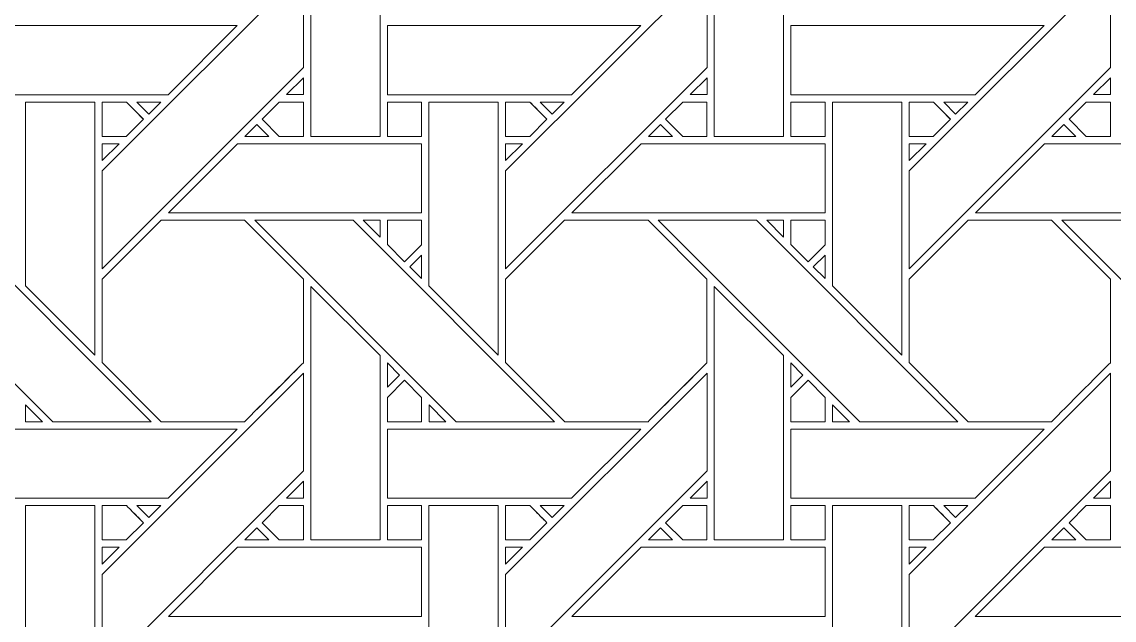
# Model space of a CAD drawing. Header units: inches. Extents: x 4.9 to 19.9, y 1.6 to 16.6.
# Drawn here: x 7.688 to 10.256, y 6.968 to 8.375 of the extents above; entities that cross this region are included whole.
import ezdxf

# ---------------------------------------------------------------- set-up
doc = ezdxf.new("R2010")
doc.units = ezdxf.units.IN
doc.header["$MEASUREMENT"] = 0
doc.layers.add('Design', color=7, linetype='Continuous', lineweight=0)

msp = doc.modelspace()

# ---------------------------------------------------------------- linework, layer by layer
at = {"layer": 'Design'}
for points, knots in [([(12.3829, 16.5948), (8.2407, 16.5948), (4.8829, 13.2369), (4.8829, 9.0948), (4.8829, 4.9526), (8.2407, 1.5948), (12.3829, 1.5948), (16.525, 1.5948), (19.8829, 4.9526), (19.8829, 9.0948), (19.8829, 13.2369), (16.525, 16.5948), (12.3829, 16.5948)], [0, 0, 0, 0, 1, 1, 1, 2, 2, 2, 3, 3, 3, 4, 4, 4, 4]), ([(12.3829, 15.6543), (8.7601, 15.6543), (5.8233, 12.7175), (5.8233, 9.0948), (5.8233, 5.472), (8.7601, 2.5353), (12.3829, 2.5353), (16.0056, 2.5353), (18.9424, 5.472), (18.9424, 9.0948), (18.9424, 12.7175), (16.0056, 15.6543), (12.3829, 15.6543)], [0, 0, 0, 0, 1, 1, 1, 2, 2, 2, 3, 3, 3, 4, 4, 4, 4]), ([(8.5303, 8.5394), (8.5303, 8.5394), (8.5303, 8.1057), (8.5303, 8.1057), (8.5303, 8.1057), (8.3676, 8.1057), (8.3676, 8.1057), (8.3676, 8.1057), (8.3676, 8.7015), (8.3676, 8.7015), (8.3676, 8.7015), (8.5303, 8.5394), (8.5303, 8.5394)], [0, 0, 0, 0, 1, 1, 1, 2, 2, 2, 3, 3, 3, 4, 4, 4, 4]), ([(9.4791, 8.5394), (9.4791, 8.5394), (9.4791, 8.1057), (9.4791, 8.1057), (9.4791, 8.1057), (9.3163, 8.1057), (9.3163, 8.1057), (9.3163, 8.1057), (9.3163, 8.7015), (9.3163, 8.7015), (9.3163, 8.7015), (9.4791, 8.5394), (9.4791, 8.5394)], [0, 0, 0, 0, 1, 1, 1, 2, 2, 2, 3, 3, 3, 4, 4, 4, 4]), ([(7.8768, 8.0244), (7.8768, 8.0244), (8.3504, 8.498), (8.3504, 8.498), (8.3504, 8.498), (8.3504, 8.2679), (8.3504, 8.2679), (8.3504, 8.2679), (7.8768, 7.7943), (7.8768, 7.7943), (7.8768, 7.7943), (7.8768, 8.0244), (7.8768, 8.0244)], [0, 0, 0, 0, 1, 1, 1, 2, 2, 2, 3, 3, 3, 4, 4, 4, 4]), ([(8.8255, 8.0244), (8.8255, 8.0244), (9.2992, 8.498), (9.2992, 8.498), (9.2992, 8.498), (9.2992, 8.2679), (9.2992, 8.2679), (9.2992, 8.2679), (8.8255, 7.7943), (8.8255, 7.7943), (8.8255, 7.7943), (8.8255, 8.0244), (8.8255, 8.0244)], [0, 0, 0, 0, 1, 1, 1, 2, 2, 2, 3, 3, 3, 4, 4, 4, 4]), ([(9.7742, 8.0244), (9.7742, 8.0244), (10.2479, 8.498), (10.2479, 8.498), (10.2479, 8.498), (10.2479, 8.2679), (10.2479, 8.2679), (10.2479, 8.2679), (9.7742, 7.7943), (9.7742, 7.7943), (9.7742, 7.7943), (9.7742, 8.0244), (9.7742, 8.0244)], [0, 0, 0, 0, 1, 1, 1, 2, 2, 2, 3, 3, 3, 4, 4, 4, 4]), ([(7.5989, 8.2037), (7.5989, 8.2037), (7.5989, 8.3664), (7.5989, 8.3664), (7.5989, 8.3664), (8.1946, 8.3664), (8.1946, 8.3664), (8.1946, 8.3664), (8.0319, 8.2037), (8.0319, 8.2037), (8.0319, 8.2037), (7.5989, 8.2037), (7.5989, 8.2037)], [0, 0, 0, 0, 1, 1, 1, 2, 2, 2, 3, 3, 3, 4, 4, 4, 4]), ([(8.5476, 8.2037), (8.5476, 8.2037), (8.5476, 8.3664), (8.5476, 8.3664), (8.5476, 8.3664), (9.1433, 8.3664), (9.1433, 8.3664), (9.1433, 8.3664), (8.9806, 8.2037), (8.9806, 8.2037), (8.9806, 8.2037), (8.5476, 8.2037), (8.5476, 8.2037)], [0, 0, 0, 0, 1, 1, 1, 2, 2, 2, 3, 3, 3, 4, 4, 4, 4]), ([(9.4964, 8.2037), (9.4964, 8.2037), (9.4964, 8.3664), (9.4964, 8.3664), (9.4964, 8.3664), (10.0921, 8.3664), (10.0921, 8.3664), (10.0921, 8.3664), (9.9293, 8.2037), (9.9293, 8.2037), (9.9293, 8.2037), (9.4964, 8.2037), (9.4964, 8.2037)], [0, 0, 0, 0, 1, 1, 1, 2, 2, 2, 3, 3, 3, 4, 4, 4, 4]), ([(8.3107, 8.2038), (8.3107, 8.2038), (8.3504, 8.2435), (8.3504, 8.2435), (8.3504, 8.2435), (8.3504, 8.2038), (8.3504, 8.2038), (8.3504, 8.2038), (8.3107, 8.2038), (8.3107, 8.2038)], [0, 0, 0, 0, 1, 1, 1, 2, 2, 2, 3, 3, 3, 3]), ([(9.2594, 8.2038), (9.2594, 8.2038), (9.2992, 8.2435), (9.2992, 8.2435), (9.2992, 8.2435), (9.2992, 8.2038), (9.2992, 8.2038), (9.2992, 8.2038), (9.2594, 8.2038), (9.2594, 8.2038)], [0, 0, 0, 0, 1, 1, 1, 2, 2, 2, 3, 3, 3, 3]), ([(10.2081, 8.2038), (10.2081, 8.2038), (10.2479, 8.2435), (10.2479, 8.2435), (10.2479, 8.2435), (10.2479, 8.2038), (10.2479, 8.2038), (10.2479, 8.2038), (10.2081, 8.2038), (10.2081, 8.2038)], [0, 0, 0, 0, 1, 1, 1, 2, 2, 2, 3, 3, 3, 3]), ([(7.8596, 8.1865), (7.8596, 8.1865), (7.8596, 7.5914), (7.8596, 7.5914), (7.8596, 7.5914), (7.6967, 7.7543), (7.6967, 7.7543), (7.6967, 7.7543), (7.6967, 8.1865), (7.6967, 8.1865), (7.6967, 8.1865), (7.8596, 8.1865), (7.8596, 8.1865)], [0, 0, 0, 0, 1, 1, 1, 2, 2, 2, 3, 3, 3, 4, 4, 4, 4]), ([(7.8767, 8.1057), (7.8767, 8.1057), (7.8767, 8.1865), (7.8767, 8.1865), (7.8767, 8.1865), (7.9338, 8.1865), (7.9338, 8.1865), (7.9389, 8.1813), (7.9697, 8.1505), (7.9741, 8.1461), (7.9741, 8.1461), (7.9337, 8.1057), (7.9337, 8.1057), (7.9337, 8.1057), (7.8767, 8.1057), (7.8767, 8.1057)], [0, 0, 0, 0, 1, 1, 1, 2, 2, 2, 3, 3, 3, 4, 4, 4, 5, 5, 5, 5]), ([(7.959, 8.1613), (7.959, 8.1613), (7.9741, 8.1461), (7.9741, 8.1461), (7.9741, 8.1461), (7.9337, 8.1057), (7.9337, 8.1057), (7.9337, 8.1057), (7.8767, 8.1057), (7.8767, 8.1057), (7.8767, 8.1057), (7.8767, 8.1865), (7.8767, 8.1865), (7.8767, 8.1865), (7.9338, 8.1865), (7.9338, 8.1865), (7.9393, 8.181), (7.9495, 8.1708), (7.959, 8.1613)], [0, 0, 0, 0, 1, 1, 1, 2, 2, 2, 3, 3, 3, 4, 4, 4, 5, 5, 5, 6, 6, 6, 6]), ([(7.9582, 8.1865), (7.9582, 8.1865), (8.0146, 8.1865), (8.0146, 8.1865), (8.0146, 8.1865), (7.9864, 8.1583), (7.9864, 8.1583), (7.9864, 8.1583), (7.9582, 8.1865), (7.9582, 8.1865)], [0, 0, 0, 0, 1, 1, 1, 2, 2, 2, 3, 3, 3, 3]), ([(8.2933, 8.1057), (8.2933, 8.1057), (8.2529, 8.1461), (8.2529, 8.1461), (8.2529, 8.1461), (8.2933, 8.1865), (8.2933, 8.1865), (8.2933, 8.1865), (8.3504, 8.1865), (8.3504, 8.1865), (8.3504, 8.1865), (8.3504, 8.1057), (8.3504, 8.1057), (8.3504, 8.1057), (8.2933, 8.1057), (8.2933, 8.1057)], [0, 0, 0, 0, 1, 1, 1, 2, 2, 2, 3, 3, 3, 4, 4, 4, 5, 5, 5, 5]), ([(8.2529, 8.1461), (8.2529, 8.1461), (8.2933, 8.1865), (8.2933, 8.1865), (8.2933, 8.1865), (8.3504, 8.1865), (8.3504, 8.1865), (8.3504, 8.1865), (8.3504, 8.1057), (8.3504, 8.1057), (8.3504, 8.1057), (8.2933, 8.1057), (8.2933, 8.1057), (8.2933, 8.1057), (8.2529, 8.1461), (8.2529, 8.1461)], [0, 0, 0, 0, 1, 1, 1, 2, 2, 2, 3, 3, 3, 4, 4, 4, 5, 5, 5, 5]), ([(8.5476, 8.1057), (8.5476, 8.1057), (8.5476, 8.1865), (8.5476, 8.1865), (8.5476, 8.1865), (8.6278, 8.1865), (8.6278, 8.1865), (8.6278, 8.1865), (8.6278, 8.1057), (8.6278, 8.1057), (8.6278, 8.1057), (8.5476, 8.1057), (8.5476, 8.1057)], [0, 0, 0, 0, 1, 1, 1, 2, 2, 2, 3, 3, 3, 4, 4, 4, 4]), ([(8.5476, 8.1865), (8.5476, 8.1865), (8.6278, 8.1865), (8.6278, 8.1865), (8.6278, 8.1865), (8.6278, 8.1057), (8.6278, 8.1057), (8.6278, 8.1057), (8.5476, 8.1057), (8.5476, 8.1057), (8.5476, 8.1057), (8.5476, 8.1865), (8.5476, 8.1865)], [0, 0, 0, 0, 1, 1, 1, 2, 2, 2, 3, 3, 3, 4, 4, 4, 4]), ([(8.8083, 8.1865), (8.8083, 8.1865), (8.8083, 7.5914), (8.8083, 7.5914), (8.8083, 7.5914), (8.6454, 7.7543), (8.6454, 7.7543), (8.6454, 7.7543), (8.6454, 8.1865), (8.6454, 8.1865), (8.6454, 8.1865), (8.8083, 8.1865), (8.8083, 8.1865)], [0, 0, 0, 0, 1, 1, 1, 2, 2, 2, 3, 3, 3, 4, 4, 4, 4]), ([(8.8825, 8.1865), (8.8877, 8.1813), (8.9184, 8.1505), (8.9228, 8.1461), (8.9228, 8.1461), (8.8824, 8.1057), (8.8824, 8.1057), (8.8824, 8.1057), (8.8255, 8.1057), (8.8255, 8.1057), (8.8255, 8.1057), (8.8255, 8.1865), (8.8255, 8.1865), (8.8255, 8.1865), (8.8825, 8.1865), (8.8825, 8.1865)], [0, 0, 0, 0, 1, 1, 1, 2, 2, 2, 3, 3, 3, 4, 4, 4, 5, 5, 5, 5]), ([(8.907, 8.162), (8.907, 8.162), (8.9228, 8.1461), (8.9228, 8.1461), (8.9228, 8.1461), (8.8824, 8.1057), (8.8824, 8.1057), (8.8824, 8.1057), (8.8255, 8.1057), (8.8255, 8.1057), (8.8255, 8.1057), (8.8255, 8.1865), (8.8255, 8.1865), (8.8255, 8.1865), (8.8825, 8.1865), (8.8825, 8.1865), (8.8825, 8.1865), (8.907, 8.162), (8.907, 8.162)], [0, 0, 0, 0, 1, 1, 1, 2, 2, 2, 3, 3, 3, 4, 4, 4, 5, 5, 5, 6, 6, 6, 6]), ([(8.9069, 8.1865), (8.9069, 8.1865), (8.9634, 8.1865), (8.9634, 8.1865), (8.9634, 8.1865), (8.9351, 8.1583), (8.9351, 8.1583), (8.9351, 8.1583), (8.9069, 8.1865), (8.9069, 8.1865)], [0, 0, 0, 0, 1, 1, 1, 2, 2, 2, 3, 3, 3, 3]), ([(9.242, 8.1057), (9.242, 8.1057), (9.2017, 8.1461), (9.2017, 8.1461), (9.2017, 8.1461), (9.2421, 8.1865), (9.2421, 8.1865), (9.2421, 8.1865), (9.2991, 8.1865), (9.2991, 8.1865), (9.2991, 8.1865), (9.2991, 8.1057), (9.2991, 8.1057), (9.2991, 8.1057), (9.242, 8.1057), (9.242, 8.1057)], [0, 0, 0, 0, 1, 1, 1, 2, 2, 2, 3, 3, 3, 4, 4, 4, 5, 5, 5, 5]), ([(9.2017, 8.1461), (9.2017, 8.1461), (9.2421, 8.1865), (9.2421, 8.1865), (9.2421, 8.1865), (9.2991, 8.1865), (9.2991, 8.1865), (9.2991, 8.1865), (9.2991, 8.1057), (9.2991, 8.1057), (9.2991, 8.1057), (9.242, 8.1057), (9.242, 8.1057), (9.242, 8.1057), (9.2017, 8.1461), (9.2017, 8.1461)], [0, 0, 0, 0, 1, 1, 1, 2, 2, 2, 3, 3, 3, 4, 4, 4, 5, 5, 5, 5]), ([(9.4963, 8.1865), (9.4963, 8.1865), (9.5766, 8.1865), (9.5766, 8.1865), (9.5766, 8.1865), (9.5766, 8.1057), (9.5766, 8.1057), (9.5766, 8.1057), (9.4963, 8.1057), (9.4963, 8.1057), (9.4963, 8.1057), (9.4963, 8.1865), (9.4963, 8.1865)], [0, 0, 0, 0, 1, 1, 1, 2, 2, 2, 3, 3, 3, 4, 4, 4, 4]), ([(9.4963, 8.1865), (9.4963, 8.1865), (9.5766, 8.1865), (9.5766, 8.1865), (9.5766, 8.1865), (9.5766, 8.1057), (9.5766, 8.1057), (9.5766, 8.1057), (9.4963, 8.1057), (9.4963, 8.1057), (9.4963, 8.1057), (9.4963, 8.1865), (9.4963, 8.1865)], [0, 0, 0, 0, 1, 1, 1, 2, 2, 2, 3, 3, 3, 4, 4, 4, 4]), ([(9.7571, 8.1865), (9.7571, 8.1865), (9.7571, 7.5914), (9.7571, 7.5914), (9.7571, 7.5914), (9.5942, 7.7543), (9.5942, 7.7543), (9.5942, 7.7543), (9.5942, 8.1865), (9.5942, 8.1865), (9.5942, 8.1865), (9.7571, 8.1865), (9.7571, 8.1865)], [0, 0, 0, 0, 1, 1, 1, 2, 2, 2, 3, 3, 3, 4, 4, 4, 4]), ([(9.8313, 8.1865), (9.8364, 8.1813), (9.8672, 8.1505), (9.8716, 8.1461), (9.8716, 8.1461), (9.8312, 8.1057), (9.8312, 8.1057), (9.8312, 8.1057), (9.7742, 8.1057), (9.7742, 8.1057), (9.7742, 8.1057), (9.7742, 8.1865), (9.7742, 8.1865), (9.7742, 8.1865), (9.8313, 8.1865), (9.8313, 8.1865)], [0, 0, 0, 0, 1, 1, 1, 2, 2, 2, 3, 3, 3, 4, 4, 4, 5, 5, 5, 5]), ([(9.7742, 8.1865), (9.7742, 8.1865), (9.8313, 8.1865), (9.8313, 8.1865), (9.8369, 8.1809), (9.8716, 8.1461), (9.8716, 8.1461), (9.8716, 8.1461), (9.8312, 8.1057), (9.8312, 8.1057), (9.8312, 8.1057), (9.7742, 8.1057), (9.7742, 8.1057), (9.7742, 8.1057), (9.7742, 8.1865), (9.7742, 8.1865)], [0, 0, 0, 0, 1, 1, 1, 2, 2, 2, 3, 3, 3, 4, 4, 4, 5, 5, 5, 5]), ([(9.9121, 8.1865), (9.9121, 8.1865), (9.8838, 8.1583), (9.8838, 8.1583), (9.8838, 8.1583), (9.8556, 8.1865), (9.8556, 8.1865), (9.8556, 8.1865), (9.9121, 8.1865), (9.9121, 8.1865)], [0, 0, 0, 0, 1, 1, 1, 2, 2, 2, 3, 3, 3, 3]), ([(10.2479, 8.1865), (10.2479, 8.1865), (10.2479, 8.1057), (10.2479, 8.1057), (10.2479, 8.1057), (10.1907, 8.1057), (10.1907, 8.1057), (10.1907, 8.1057), (10.1504, 8.1461), (10.1504, 8.1461), (10.1504, 8.1461), (10.1908, 8.1865), (10.1908, 8.1865), (10.1908, 8.1865), (10.2479, 8.1865), (10.2479, 8.1865)], [0, 0, 0, 0, 1, 1, 1, 2, 2, 2, 3, 3, 3, 4, 4, 4, 5, 5, 5, 5]), ([(10.1504, 8.1461), (10.1504, 8.1461), (10.1908, 8.1865), (10.1908, 8.1865), (10.1908, 8.1865), (10.2479, 8.1865), (10.2479, 8.1865), (10.2479, 8.1865), (10.2479, 8.1057), (10.2479, 8.1057), (10.2479, 8.1057), (10.1907, 8.1057), (10.1907, 8.1057), (10.1907, 8.1057), (10.1504, 8.1461), (10.1504, 8.1461)], [0, 0, 0, 0, 1, 1, 1, 2, 2, 2, 3, 3, 3, 4, 4, 4, 5, 5, 5, 5]), ([(8.2691, 8.1057), (8.2691, 8.1057), (8.2126, 8.1057), (8.2126, 8.1057), (8.2126, 8.1057), (8.2408, 8.1339), (8.2408, 8.1339), (8.2408, 8.1339), (8.2691, 8.1057), (8.2691, 8.1057)], [0, 0, 0, 0, 1, 1, 1, 2, 2, 2, 3, 3, 3, 3]), ([(9.2178, 8.1057), (9.2178, 8.1057), (9.1613, 8.1057), (9.1613, 8.1057), (9.1613, 8.1057), (9.1896, 8.1339), (9.1896, 8.1339), (9.1896, 8.1339), (9.2178, 8.1057), (9.2178, 8.1057)], [0, 0, 0, 0, 1, 1, 1, 2, 2, 2, 3, 3, 3, 3]), ([(10.1666, 8.1057), (10.1666, 8.1057), (10.11, 8.1057), (10.11, 8.1057), (10.11, 8.1057), (10.1383, 8.1339), (10.1383, 8.1339), (10.1383, 8.1339), (10.1666, 8.1057), (10.1666, 8.1057)], [0, 0, 0, 0, 1, 1, 1, 2, 2, 2, 3, 3, 3, 3]), ([(7.9166, 8.0885), (7.9166, 8.0885), (7.8768, 8.0487), (7.8768, 8.0487), (7.8768, 8.0487), (7.8768, 8.0885), (7.8768, 8.0885), (7.8768, 8.0885), (7.9166, 8.0885), (7.9166, 8.0885)], [0, 0, 0, 0, 1, 1, 1, 2, 2, 2, 3, 3, 3, 3]), ([(8.1954, 8.0885), (8.1954, 8.0885), (8.6279, 8.0885), (8.6279, 8.0885), (8.6279, 8.0885), (8.6279, 7.9257), (8.6279, 7.9257), (8.6279, 7.9257), (8.0326, 7.9257), (8.0326, 7.9257), (8.0326, 7.9257), (8.1954, 8.0885), (8.1954, 8.0885)], [0, 0, 0, 0, 1, 1, 1, 2, 2, 2, 3, 3, 3, 4, 4, 4, 4]), ([(8.8653, 8.0885), (8.8653, 8.0885), (8.8255, 8.0487), (8.8255, 8.0487), (8.8255, 8.0487), (8.8255, 8.0885), (8.8255, 8.0885), (8.8255, 8.0885), (8.8653, 8.0885), (8.8653, 8.0885)], [0, 0, 0, 0, 1, 1, 1, 2, 2, 2, 3, 3, 3, 3]), ([(9.1442, 8.0885), (9.1442, 8.0885), (9.5766, 8.0885), (9.5766, 8.0885), (9.5766, 8.0885), (9.5766, 7.9257), (9.5766, 7.9257), (9.5766, 7.9257), (8.9813, 7.9257), (8.9813, 7.9257), (8.9813, 7.9257), (9.1442, 8.0885), (9.1442, 8.0885)], [0, 0, 0, 0, 1, 1, 1, 2, 2, 2, 3, 3, 3, 4, 4, 4, 4]), ([(9.8141, 8.0885), (9.8141, 8.0885), (9.7742, 8.0487), (9.7742, 8.0487), (9.7742, 8.0487), (9.7742, 8.0885), (9.7742, 8.0885), (9.7742, 8.0885), (9.8141, 8.0885), (9.8141, 8.0885)], [0, 0, 0, 0, 1, 1, 1, 2, 2, 2, 3, 3, 3, 3]), ([(10.0929, 8.0885), (10.0929, 8.0885), (10.5253, 8.0885), (10.5253, 8.0885), (10.5253, 8.0885), (10.5253, 7.9257), (10.5253, 7.9257), (10.5253, 7.9257), (9.9301, 7.9257), (9.9301, 7.9257), (9.9301, 7.9257), (10.0929, 8.0885), (10.0929, 8.0885)], [0, 0, 0, 0, 1, 1, 1, 2, 2, 2, 3, 3, 3, 4, 4, 4, 4]), ([(7.5181, 7.9086), (7.5181, 7.9086), (7.9918, 7.435), (7.9918, 7.435), (7.9918, 7.435), (7.7607, 7.435), (7.7607, 7.435), (7.7607, 7.435), (7.2872, 7.9086), (7.2872, 7.9086), (7.2872, 7.9086), (7.5181, 7.9086), (7.5181, 7.9086)], [0, 0, 0, 0, 1, 1, 1, 2, 2, 2, 3, 3, 3, 4, 4, 4, 4]), ([(8.2117, 7.435), (8.2117, 7.435), (8.016, 7.435), (8.016, 7.435), (8.016, 7.435), (7.8767, 7.5742), (7.8767, 7.5742), (7.8767, 7.5742), (7.8767, 7.7699), (7.8767, 7.7699), (7.8767, 7.7699), (8.0154, 7.9086), (8.0154, 7.9086), (8.0154, 7.9086), (8.2116, 7.9086), (8.2116, 7.9086), (8.2116, 7.9086), (8.3504, 7.7699), (8.3504, 7.7699), (8.3504, 7.7699), (8.3504, 7.5737), (8.3504, 7.5737), (8.3326, 7.5557), (8.2207, 7.444), (8.2117, 7.435)], [0, 0, 0, 0, 1, 1, 1, 2, 2, 2, 3, 3, 3, 4, 4, 4, 5, 5, 5, 6, 6, 6, 7, 7, 7, 8, 8, 8, 8]), ([(7.8767, 7.7699), (7.8767, 7.7699), (8.0154, 7.9086), (8.0154, 7.9086), (8.0154, 7.9086), (8.2116, 7.9086), (8.2116, 7.9086), (8.2116, 7.9086), (8.3504, 7.7699), (8.3504, 7.7699), (8.3504, 7.7699), (8.3504, 7.5737), (8.3504, 7.5737), (8.3324, 7.5555), (8.2205, 7.4438), (8.2117, 7.435), (8.2117, 7.435), (8.016, 7.435), (8.016, 7.435), (8.016, 7.435), (7.8767, 7.5742), (7.8767, 7.5742), (7.8767, 7.5742), (7.8767, 7.7699), (7.8767, 7.7699)], [0, 0, 0, 0, 1, 1, 1, 2, 2, 2, 3, 3, 3, 4, 4, 4, 5, 5, 5, 6, 6, 6, 7, 7, 7, 8, 8, 8, 8]), ([(8.2359, 7.9086), (8.2359, 7.9086), (8.4669, 7.9086), (8.4669, 7.9086), (8.4669, 7.9086), (8.9405, 7.435), (8.9405, 7.435), (8.9405, 7.435), (8.7095, 7.435), (8.7095, 7.435), (8.7095, 7.435), (8.2359, 7.9086), (8.2359, 7.9086)], [0, 0, 0, 0, 1, 1, 1, 2, 2, 2, 3, 3, 3, 4, 4, 4, 4]), ([(8.5304, 7.9086), (8.5304, 7.9086), (8.5304, 7.8688), (8.5304, 7.8688), (8.5304, 7.8688), (8.491, 7.9086), (8.491, 7.9086), (8.491, 7.9086), (8.5304, 7.9086), (8.5304, 7.9086)], [0, 0, 0, 0, 1, 1, 1, 2, 2, 2, 3, 3, 3, 3]), ([(8.6278, 7.9086), (8.6278, 7.9086), (8.6278, 7.851), (8.6278, 7.851), (8.6278, 7.851), (8.5879, 7.8111), (8.5879, 7.8111), (8.5879, 7.8111), (8.5476, 7.8514), (8.5476, 7.8514), (8.5476, 7.8514), (8.5476, 7.9086), (8.5476, 7.9086), (8.5476, 7.9086), (8.6278, 7.9086), (8.6278, 7.9086)], [0, 0, 0, 0, 1, 1, 1, 2, 2, 2, 3, 3, 3, 4, 4, 4, 5, 5, 5, 5]), ([(8.5879, 7.8111), (8.5879, 7.8111), (8.5476, 7.8514), (8.5476, 7.8514), (8.5476, 7.8514), (8.5476, 7.9086), (8.5476, 7.9086), (8.5476, 7.9086), (8.6278, 7.9086), (8.6278, 7.9086), (8.6278, 7.9086), (8.6278, 7.851), (8.6278, 7.851), (8.6278, 7.851), (8.5879, 7.8111), (8.5879, 7.8111)], [0, 0, 0, 0, 1, 1, 1, 2, 2, 2, 3, 3, 3, 4, 4, 4, 5, 5, 5, 5]), ([(8.9642, 7.9086), (8.9642, 7.9086), (9.1604, 7.9086), (9.1604, 7.9086), (9.1604, 7.9086), (9.2991, 7.7699), (9.2991, 7.7699), (9.2991, 7.7699), (9.2991, 7.5737), (9.2991, 7.5737), (9.2813, 7.5557), (9.1694, 7.444), (9.1604, 7.435), (9.1604, 7.435), (8.9647, 7.435), (8.9647, 7.435), (8.9647, 7.435), (8.8255, 7.5742), (8.8255, 7.5742), (8.8255, 7.5742), (8.8255, 7.7699), (8.8255, 7.7699), (8.8255, 7.7699), (8.9642, 7.9086), (8.9642, 7.9086)], [0, 0, 0, 0, 1, 1, 1, 2, 2, 2, 3, 3, 3, 4, 4, 4, 5, 5, 5, 6, 6, 6, 7, 7, 7, 8, 8, 8, 8]), ([(8.8255, 7.7699), (8.8255, 7.7699), (8.9642, 7.9086), (8.9642, 7.9086), (8.9642, 7.9086), (9.1604, 7.9086), (9.1604, 7.9086), (9.1604, 7.9086), (9.2991, 7.7699), (9.2991, 7.7699), (9.2991, 7.7699), (9.2991, 7.5737), (9.2991, 7.5737), (9.2812, 7.5556), (9.1693, 7.4439), (9.1604, 7.435), (9.1604, 7.435), (8.9647, 7.435), (8.9647, 7.435), (8.9647, 7.435), (8.8255, 7.5742), (8.8255, 7.5742), (8.8255, 7.5742), (8.8255, 7.7699), (8.8255, 7.7699)], [0, 0, 0, 0, 1, 1, 1, 2, 2, 2, 3, 3, 3, 4, 4, 4, 5, 5, 5, 6, 6, 6, 7, 7, 7, 8, 8, 8, 8]), ([(9.1846, 7.9086), (9.1846, 7.9086), (9.4156, 7.9086), (9.4156, 7.9086), (9.4156, 7.9086), (9.8892, 7.435), (9.8892, 7.435), (9.8892, 7.435), (9.6582, 7.435), (9.6582, 7.435), (9.6582, 7.435), (9.1846, 7.9086), (9.1846, 7.9086)], [0, 0, 0, 0, 1, 1, 1, 2, 2, 2, 3, 3, 3, 4, 4, 4, 4]), ([(9.4791, 7.9086), (9.4791, 7.9086), (9.4791, 7.8688), (9.4791, 7.8688), (9.4791, 7.8688), (9.4397, 7.9086), (9.4397, 7.9086), (9.4397, 7.9086), (9.4791, 7.9086), (9.4791, 7.9086)], [0, 0, 0, 0, 1, 1, 1, 2, 2, 2, 3, 3, 3, 3]), ([(9.5766, 7.9086), (9.5766, 7.9086), (9.5766, 7.851), (9.5766, 7.851), (9.5766, 7.851), (9.5366, 7.8111), (9.5366, 7.8111), (9.5366, 7.8111), (9.4963, 7.8514), (9.4963, 7.8514), (9.4963, 7.8514), (9.4963, 7.9086), (9.4963, 7.9086), (9.4963, 7.9086), (9.5766, 7.9086), (9.5766, 7.9086)], [0, 0, 0, 0, 1, 1, 1, 2, 2, 2, 3, 3, 3, 4, 4, 4, 5, 5, 5, 5]), ([(9.5366, 7.8111), (9.5366, 7.8111), (9.4963, 7.8514), (9.4963, 7.8514), (9.4963, 7.8514), (9.4963, 7.9086), (9.4963, 7.9086), (9.4963, 7.9086), (9.5766, 7.9086), (9.5766, 7.9086), (9.5766, 7.9086), (9.5766, 7.851), (9.5766, 7.851), (9.5766, 7.851), (9.5366, 7.8111), (9.5366, 7.8111)], [0, 0, 0, 0, 1, 1, 1, 2, 2, 2, 3, 3, 3, 4, 4, 4, 5, 5, 5, 5]), ([(9.9129, 7.9086), (9.9129, 7.9086), (10.1091, 7.9086), (10.1091, 7.9086), (10.1091, 7.9086), (10.2478, 7.7699), (10.2478, 7.7699), (10.2478, 7.7699), (10.2478, 7.5737), (10.2478, 7.5737), (10.23, 7.5557), (10.1181, 7.444), (10.1091, 7.435), (10.1091, 7.435), (9.9134, 7.435), (9.9134, 7.435), (9.9134, 7.435), (9.7742, 7.5742), (9.7742, 7.5742), (9.7742, 7.5742), (9.7742, 7.7699), (9.7742, 7.7699), (9.7742, 7.7699), (9.9129, 7.9086), (9.9129, 7.9086)], [0, 0, 0, 0, 1, 1, 1, 2, 2, 2, 3, 3, 3, 4, 4, 4, 5, 5, 5, 6, 6, 6, 7, 7, 7, 8, 8, 8, 8]), ([(9.7742, 7.5742), (9.7742, 7.5742), (9.7742, 7.7699), (9.7742, 7.7699), (9.7742, 7.7699), (9.9129, 7.9086), (9.9129, 7.9086), (9.9129, 7.9086), (10.1091, 7.9086), (10.1091, 7.9086), (10.1091, 7.9086), (10.2478, 7.7699), (10.2478, 7.7699), (10.2478, 7.7699), (10.2478, 7.5737), (10.2478, 7.5737), (10.2301, 7.5558), (10.1182, 7.444), (10.1091, 7.435), (10.1091, 7.435), (9.9134, 7.435), (9.9134, 7.435), (9.9134, 7.435), (9.7742, 7.5742), (9.7742, 7.5742)], [0, 0, 0, 0, 1, 1, 1, 2, 2, 2, 3, 3, 3, 4, 4, 4, 5, 5, 5, 6, 6, 6, 7, 7, 7, 8, 8, 8, 8]), ([(10.1334, 7.9086), (10.1334, 7.9086), (10.3643, 7.9086), (10.3643, 7.9086), (10.3643, 7.9086), (10.838, 7.435), (10.838, 7.435), (10.838, 7.435), (10.6069, 7.435), (10.6069, 7.435), (10.6069, 7.435), (10.1334, 7.9086), (10.1334, 7.9086)], [0, 0, 0, 0, 1, 1, 1, 2, 2, 2, 3, 3, 3, 4, 4, 4, 4]), ([(8.6279, 7.8268), (8.6279, 7.8268), (8.6279, 7.7716), (8.6279, 7.7716), (8.6279, 7.7716), (8.6001, 7.799), (8.6001, 7.799), (8.6001, 7.799), (8.6279, 7.8268), (8.6279, 7.8268)], [0, 0, 0, 0, 1, 1, 1, 2, 2, 2, 3, 3, 3, 3]), ([(9.5766, 7.8268), (9.5766, 7.8268), (9.5766, 7.7716), (9.5766, 7.7716), (9.5766, 7.7716), (9.5488, 7.799), (9.5488, 7.799), (9.5488, 7.799), (9.5766, 7.8268), (9.5766, 7.8268)], [0, 0, 0, 0, 1, 1, 1, 2, 2, 2, 3, 3, 3, 3]), ([(8.5303, 7.5906), (8.5303, 7.5906), (8.5303, 7.157), (8.5303, 7.157), (8.5303, 7.157), (8.3676, 7.157), (8.3676, 7.157), (8.3676, 7.157), (8.3676, 7.7528), (8.3676, 7.7528), (8.3676, 7.7528), (8.5303, 7.5906), (8.5303, 7.5906)], [0, 0, 0, 0, 1, 1, 1, 2, 2, 2, 3, 3, 3, 4, 4, 4, 4]), ([(9.4791, 7.5906), (9.4791, 7.5906), (9.4791, 7.157), (9.4791, 7.157), (9.4791, 7.157), (9.3163, 7.157), (9.3163, 7.157), (9.3163, 7.157), (9.3163, 7.7528), (9.3163, 7.7528), (9.3163, 7.7528), (9.4791, 7.5906), (9.4791, 7.5906)], [0, 0, 0, 0, 1, 1, 1, 2, 2, 2, 3, 3, 3, 4, 4, 4, 4]), ([(8.5758, 7.5446), (8.5758, 7.5446), (8.5476, 7.5164), (8.5476, 7.5164), (8.5476, 7.5164), (8.5476, 7.5732), (8.5476, 7.5732), (8.5476, 7.5732), (8.5758, 7.5446), (8.5758, 7.5446)], [0, 0, 0, 0, 1, 1, 1, 2, 2, 2, 3, 3, 3, 3]), ([(9.4964, 7.5164), (9.4964, 7.5164), (9.4964, 7.5732), (9.4964, 7.5732), (9.4964, 7.5732), (9.5246, 7.5446), (9.5246, 7.5446), (9.5246, 7.5446), (9.4964, 7.5164), (9.4964, 7.5164)], [0, 0, 0, 0, 1, 1, 1, 2, 2, 2, 3, 3, 3, 3]), ([(7.8768, 7.0756), (7.8768, 7.0756), (8.3504, 7.5492), (8.3504, 7.5492), (8.3504, 7.5492), (8.3504, 7.3192), (8.3504, 7.3192), (8.3504, 7.3192), (7.8768, 6.8455), (7.8768, 6.8455), (7.8768, 6.8455), (7.8768, 7.0756), (7.8768, 7.0756)], [0, 0, 0, 0, 1, 1, 1, 2, 2, 2, 3, 3, 3, 4, 4, 4, 4]), ([(8.5476, 7.4347), (8.5476, 7.4347), (8.5476, 7.492), (8.5476, 7.492), (8.5476, 7.492), (8.5879, 7.5323), (8.5879, 7.5323), (8.5879, 7.5323), (8.6282, 7.492), (8.6282, 7.492), (8.6282, 7.492), (8.6282, 7.4347), (8.6282, 7.4347), (8.6282, 7.4347), (8.5476, 7.4347), (8.5476, 7.4347)], [0, 0, 0, 0, 1, 1, 1, 2, 2, 2, 3, 3, 3, 4, 4, 4, 5, 5, 5, 5]), ([(8.5476, 7.492), (8.5476, 7.492), (8.5879, 7.5323), (8.5879, 7.5323), (8.5879, 7.5323), (8.6282, 7.492), (8.6282, 7.492), (8.6282, 7.492), (8.6282, 7.4347), (8.6282, 7.4347), (8.6282, 7.4347), (8.5476, 7.4347), (8.5476, 7.4347), (8.5476, 7.4347), (8.5476, 7.492), (8.5476, 7.492)], [0, 0, 0, 0, 1, 1, 1, 2, 2, 2, 3, 3, 3, 4, 4, 4, 5, 5, 5, 5]), ([(8.8255, 7.0756), (8.8255, 7.0756), (9.2992, 7.5492), (9.2992, 7.5492), (9.2992, 7.5492), (9.2992, 7.3192), (9.2992, 7.3192), (9.2992, 7.3192), (8.8255, 6.8455), (8.8255, 6.8455), (8.8255, 6.8455), (8.8255, 7.0756), (8.8255, 7.0756)], [0, 0, 0, 0, 1, 1, 1, 2, 2, 2, 3, 3, 3, 4, 4, 4, 4]), ([(9.4963, 7.4347), (9.4963, 7.4347), (9.4963, 7.492), (9.4963, 7.492), (9.4963, 7.492), (9.5367, 7.5323), (9.5367, 7.5323), (9.5367, 7.5323), (9.577, 7.492), (9.577, 7.492), (9.577, 7.492), (9.577, 7.4347), (9.577, 7.4347), (9.577, 7.4347), (9.4963, 7.4347), (9.4963, 7.4347)], [0, 0, 0, 0, 1, 1, 1, 2, 2, 2, 3, 3, 3, 4, 4, 4, 5, 5, 5, 5]), ([(9.5367, 7.5323), (9.5367, 7.5323), (9.577, 7.492), (9.577, 7.492), (9.577, 7.492), (9.577, 7.4347), (9.577, 7.4347), (9.577, 7.4347), (9.4963, 7.4347), (9.4963, 7.4347), (9.4963, 7.4347), (9.4963, 7.492), (9.4963, 7.492), (9.4963, 7.492), (9.5367, 7.5323), (9.5367, 7.5323)], [0, 0, 0, 0, 1, 1, 1, 2, 2, 2, 3, 3, 3, 4, 4, 4, 5, 5, 5, 5]), ([(9.7742, 7.0756), (9.7742, 7.0756), (10.2479, 7.5492), (10.2479, 7.5492), (10.2479, 7.5492), (10.2479, 7.3192), (10.2479, 7.3192), (10.2479, 7.3192), (9.7742, 6.8455), (9.7742, 6.8455), (9.7742, 6.8455), (9.7742, 7.0756), (9.7742, 7.0756)], [0, 0, 0, 0, 1, 1, 1, 2, 2, 2, 3, 3, 3, 4, 4, 4, 4]), ([(7.6968, 7.4349), (7.6968, 7.4349), (7.6968, 7.4747), (7.6968, 7.4747), (7.6968, 7.4747), (7.7365, 7.4349), (7.7365, 7.4349), (7.7365, 7.4349), (7.6968, 7.4349), (7.6968, 7.4349)], [0, 0, 0, 0, 1, 1, 1, 2, 2, 2, 3, 3, 3, 3]), ([(8.6853, 7.4349), (8.6853, 7.4349), (8.6455, 7.4349), (8.6455, 7.4349), (8.6455, 7.4349), (8.6455, 7.4747), (8.6455, 7.4747), (8.6455, 7.4747), (8.6853, 7.4349), (8.6853, 7.4349)], [0, 0, 0, 0, 1, 1, 1, 2, 2, 2, 3, 3, 3, 3]), ([(9.634, 7.4349), (9.634, 7.4349), (9.5943, 7.4349), (9.5943, 7.4349), (9.5943, 7.4349), (9.5943, 7.4747), (9.5943, 7.4747), (9.5943, 7.4747), (9.634, 7.4349), (9.634, 7.4349)], [0, 0, 0, 0, 1, 1, 1, 2, 2, 2, 3, 3, 3, 3]), ([(7.5989, 7.255), (7.5989, 7.255), (7.5989, 7.4177), (7.5989, 7.4177), (7.5989, 7.4177), (8.1946, 7.4177), (8.1946, 7.4177), (8.1946, 7.4177), (8.0319, 7.255), (8.0319, 7.255), (8.0319, 7.255), (7.5989, 7.255), (7.5989, 7.255)], [0, 0, 0, 0, 1, 1, 1, 2, 2, 2, 3, 3, 3, 4, 4, 4, 4]), ([(8.5476, 7.255), (8.5476, 7.255), (8.5476, 7.4177), (8.5476, 7.4177), (8.5476, 7.4177), (9.1433, 7.4177), (9.1433, 7.4177), (9.1433, 7.4177), (8.9806, 7.255), (8.9806, 7.255), (8.9806, 7.255), (8.5476, 7.255), (8.5476, 7.255)], [0, 0, 0, 0, 1, 1, 1, 2, 2, 2, 3, 3, 3, 4, 4, 4, 4]), ([(9.4964, 7.255), (9.4964, 7.255), (9.4964, 7.4177), (9.4964, 7.4177), (9.4964, 7.4177), (10.0921, 7.4177), (10.0921, 7.4177), (10.0921, 7.4177), (9.9293, 7.255), (9.9293, 7.255), (9.9293, 7.255), (9.4964, 7.255), (9.4964, 7.255)], [0, 0, 0, 0, 1, 1, 1, 2, 2, 2, 3, 3, 3, 4, 4, 4, 4]), ([(8.3107, 7.255), (8.3107, 7.255), (8.3504, 7.2948), (8.3504, 7.2948), (8.3504, 7.2948), (8.3504, 7.255), (8.3504, 7.255), (8.3504, 7.255), (8.3107, 7.255), (8.3107, 7.255)], [0, 0, 0, 0, 1, 1, 1, 2, 2, 2, 3, 3, 3, 3]), ([(9.2594, 7.255), (9.2594, 7.255), (9.2992, 7.2948), (9.2992, 7.2948), (9.2992, 7.2948), (9.2992, 7.255), (9.2992, 7.255), (9.2992, 7.255), (9.2594, 7.255), (9.2594, 7.255)], [0, 0, 0, 0, 1, 1, 1, 2, 2, 2, 3, 3, 3, 3]), ([(10.2081, 7.255), (10.2081, 7.255), (10.2479, 7.2948), (10.2479, 7.2948), (10.2479, 7.2948), (10.2479, 7.255), (10.2479, 7.255), (10.2479, 7.255), (10.2081, 7.255), (10.2081, 7.255)], [0, 0, 0, 0, 1, 1, 1, 2, 2, 2, 3, 3, 3, 3]), ([(7.8596, 7.2377), (7.8596, 7.2377), (7.8596, 6.6426), (7.8596, 6.6426), (7.8596, 6.6426), (7.6967, 6.8055), (7.6967, 6.8055), (7.6967, 6.8055), (7.6967, 7.2377), (7.6967, 7.2377), (7.6967, 7.2377), (7.8596, 7.2377), (7.8596, 7.2377)], [0, 0, 0, 0, 1, 1, 1, 2, 2, 2, 3, 3, 3, 4, 4, 4, 4]), ([(7.8767, 7.1569), (7.8767, 7.1569), (7.8767, 7.2377), (7.8767, 7.2377), (7.8767, 7.2377), (7.9338, 7.2377), (7.9338, 7.2377), (7.9389, 7.2326), (7.9697, 7.2018), (7.9741, 7.1974), (7.9741, 7.1974), (7.9337, 7.1569), (7.9337, 7.1569), (7.9337, 7.1569), (7.8767, 7.1569), (7.8767, 7.1569)], [0, 0, 0, 0, 1, 1, 1, 2, 2, 2, 3, 3, 3, 4, 4, 4, 5, 5, 5, 5]), ([(7.8767, 7.2377), (7.8767, 7.2377), (7.9338, 7.2377), (7.9338, 7.2377), (7.9393, 7.2323), (7.9741, 7.1974), (7.9741, 7.1974), (7.9741, 7.1974), (7.9337, 7.1569), (7.9337, 7.1569), (7.9337, 7.1569), (7.8767, 7.1569), (7.8767, 7.1569), (7.8767, 7.1569), (7.8767, 7.2377), (7.8767, 7.2377)], [0, 0, 0, 0, 1, 1, 1, 2, 2, 2, 3, 3, 3, 4, 4, 4, 5, 5, 5, 5]), ([(8.0146, 7.2377), (8.0146, 7.2377), (7.9864, 7.2096), (7.9864, 7.2096), (7.9864, 7.2096), (7.9582, 7.2377), (7.9582, 7.2377), (7.9582, 7.2377), (8.0146, 7.2377), (8.0146, 7.2377)], [0, 0, 0, 0, 1, 1, 1, 2, 2, 2, 3, 3, 3, 3]), ([(8.2933, 7.1569), (8.2933, 7.1569), (8.2529, 7.1973), (8.2529, 7.1973), (8.2529, 7.1973), (8.2933, 7.2377), (8.2933, 7.2377), (8.2933, 7.2377), (8.3504, 7.2377), (8.3504, 7.2377), (8.3504, 7.2377), (8.3504, 7.1569), (8.3504, 7.1569), (8.3504, 7.1569), (8.2933, 7.1569), (8.2933, 7.1569)], [0, 0, 0, 0, 1, 1, 1, 2, 2, 2, 3, 3, 3, 4, 4, 4, 5, 5, 5, 5]), ([(8.2529, 7.1973), (8.2529, 7.1973), (8.2933, 7.2377), (8.2933, 7.2377), (8.2933, 7.2377), (8.3504, 7.2377), (8.3504, 7.2377), (8.3504, 7.2377), (8.3504, 7.1569), (8.3504, 7.1569), (8.3504, 7.1569), (8.2933, 7.1569), (8.2933, 7.1569), (8.2933, 7.1569), (8.2529, 7.1973), (8.2529, 7.1973)], [0, 0, 0, 0, 1, 1, 1, 2, 2, 2, 3, 3, 3, 4, 4, 4, 5, 5, 5, 5]), ([(8.5476, 7.1569), (8.5476, 7.1569), (8.5476, 7.2377), (8.5476, 7.2377), (8.5476, 7.2377), (8.6278, 7.2377), (8.6278, 7.2377), (8.6278, 7.2377), (8.6278, 7.1569), (8.6278, 7.1569), (8.6278, 7.1569), (8.5476, 7.1569), (8.5476, 7.1569)], [0, 0, 0, 0, 1, 1, 1, 2, 2, 2, 3, 3, 3, 4, 4, 4, 4]), ([(8.5476, 7.2377), (8.5476, 7.2377), (8.6278, 7.2377), (8.6278, 7.2377), (8.6278, 7.2377), (8.6278, 7.1569), (8.6278, 7.1569), (8.6278, 7.1569), (8.5476, 7.1569), (8.5476, 7.1569), (8.5476, 7.1569), (8.5476, 7.2377), (8.5476, 7.2377)], [0, 0, 0, 0, 1, 1, 1, 2, 2, 2, 3, 3, 3, 4, 4, 4, 4]), ([(8.8083, 7.2377), (8.8083, 7.2377), (8.8083, 6.6426), (8.8083, 6.6426), (8.8083, 6.6426), (8.6454, 6.8055), (8.6454, 6.8055), (8.6454, 6.8055), (8.6454, 7.2377), (8.6454, 7.2377), (8.6454, 7.2377), (8.8083, 7.2377), (8.8083, 7.2377)], [0, 0, 0, 0, 1, 1, 1, 2, 2, 2, 3, 3, 3, 4, 4, 4, 4]), ([(8.8825, 7.2377), (8.8877, 7.2326), (8.9184, 7.2018), (8.9228, 7.1974), (8.9228, 7.1974), (8.8824, 7.1569), (8.8824, 7.1569), (8.8824, 7.1569), (8.8255, 7.1569), (8.8255, 7.1569), (8.8255, 7.1569), (8.8255, 7.2377), (8.8255, 7.2377), (8.8255, 7.2377), (8.8825, 7.2377), (8.8825, 7.2377)], [0, 0, 0, 0, 1, 1, 1, 2, 2, 2, 3, 3, 3, 4, 4, 4, 5, 5, 5, 5]), ([(8.9071, 7.2132), (8.913, 7.2073), (8.9187, 7.2015), (8.9228, 7.1974), (8.9228, 7.1974), (8.8824, 7.1569), (8.8824, 7.1569), (8.8824, 7.1569), (8.8255, 7.1569), (8.8255, 7.1569), (8.8255, 7.1569), (8.8255, 7.2377), (8.8255, 7.2377), (8.8255, 7.2377), (8.8825, 7.2377), (8.8825, 7.2377), (8.8879, 7.2324), (8.8978, 7.2225), (8.9071, 7.2132)], [0, 0, 0, 0, 1, 1, 1, 2, 2, 2, 3, 3, 3, 4, 4, 4, 5, 5, 5, 6, 6, 6, 6]), ([(8.9069, 7.2377), (8.9069, 7.2377), (8.9634, 7.2377), (8.9634, 7.2377), (8.9634, 7.2377), (8.9351, 7.2096), (8.9351, 7.2096), (8.9351, 7.2096), (8.9069, 7.2377), (8.9069, 7.2377)], [0, 0, 0, 0, 1, 1, 1, 2, 2, 2, 3, 3, 3, 3]), ([(9.242, 7.1569), (9.242, 7.1569), (9.2017, 7.1973), (9.2017, 7.1973), (9.2017, 7.1973), (9.2421, 7.2377), (9.2421, 7.2377), (9.2421, 7.2377), (9.2991, 7.2377), (9.2991, 7.2377), (9.2991, 7.2377), (9.2991, 7.1569), (9.2991, 7.1569), (9.2991, 7.1569), (9.242, 7.1569), (9.242, 7.1569)], [0, 0, 0, 0, 1, 1, 1, 2, 2, 2, 3, 3, 3, 4, 4, 4, 5, 5, 5, 5]), ([(9.2017, 7.1973), (9.2017, 7.1973), (9.2421, 7.2377), (9.2421, 7.2377), (9.2421, 7.2377), (9.2991, 7.2377), (9.2991, 7.2377), (9.2991, 7.2377), (9.2991, 7.1569), (9.2991, 7.1569), (9.2991, 7.1569), (9.242, 7.1569), (9.242, 7.1569), (9.242, 7.1569), (9.2017, 7.1973), (9.2017, 7.1973)], [0, 0, 0, 0, 1, 1, 1, 2, 2, 2, 3, 3, 3, 4, 4, 4, 5, 5, 5, 5]), ([(9.4963, 7.2377), (9.4963, 7.2377), (9.5766, 7.2377), (9.5766, 7.2377), (9.5766, 7.2377), (9.5766, 7.1569), (9.5766, 7.1569), (9.5766, 7.1569), (9.4963, 7.1569), (9.4963, 7.1569), (9.4963, 7.1569), (9.4963, 7.2377), (9.4963, 7.2377)], [0, 0, 0, 0, 1, 1, 1, 2, 2, 2, 3, 3, 3, 4, 4, 4, 4]), ([(9.5766, 7.2377), (9.5766, 7.2377), (9.5766, 7.1569), (9.5766, 7.1569), (9.5766, 7.1569), (9.4963, 7.1569), (9.4963, 7.1569), (9.4963, 7.1569), (9.4963, 7.2377), (9.4963, 7.2377), (9.4963, 7.2377), (9.5766, 7.2377), (9.5766, 7.2377)], [0, 0, 0, 0, 1, 1, 1, 2, 2, 2, 3, 3, 3, 4, 4, 4, 4]), ([(9.7571, 7.2377), (9.7571, 7.2377), (9.7571, 6.6426), (9.7571, 6.6426), (9.7571, 6.6426), (9.5942, 6.8055), (9.5942, 6.8055), (9.5942, 6.8055), (9.5942, 7.2377), (9.5942, 7.2377), (9.5942, 7.2377), (9.7571, 7.2377), (9.7571, 7.2377)], [0, 0, 0, 0, 1, 1, 1, 2, 2, 2, 3, 3, 3, 4, 4, 4, 4]), ([(9.8313, 7.2377), (9.8364, 7.2326), (9.8672, 7.2018), (9.8716, 7.1974), (9.8716, 7.1974), (9.8312, 7.1569), (9.8312, 7.1569), (9.8312, 7.1569), (9.7742, 7.1569), (9.7742, 7.1569), (9.7742, 7.1569), (9.7742, 7.2377), (9.7742, 7.2377), (9.7742, 7.2377), (9.8313, 7.2377), (9.8313, 7.2377)], [0, 0, 0, 0, 1, 1, 1, 2, 2, 2, 3, 3, 3, 4, 4, 4, 5, 5, 5, 5]), ([(9.8716, 7.1974), (9.8716, 7.1974), (9.8312, 7.1569), (9.8312, 7.1569), (9.8312, 7.1569), (9.7742, 7.1569), (9.7742, 7.1569), (9.7742, 7.1569), (9.7742, 7.2377), (9.7742, 7.2377), (9.7742, 7.2377), (9.8313, 7.2377), (9.8313, 7.2377), (9.8367, 7.2323), (9.8716, 7.1974), (9.8716, 7.1974)], [0, 0, 0, 0, 1, 1, 1, 2, 2, 2, 3, 3, 3, 4, 4, 4, 5, 5, 5, 5]), ([(9.8556, 7.2377), (9.8556, 7.2377), (9.9121, 7.2377), (9.9121, 7.2377), (9.9121, 7.2377), (9.8838, 7.2096), (9.8838, 7.2096), (9.8838, 7.2096), (9.8556, 7.2377), (9.8556, 7.2377)], [0, 0, 0, 0, 1, 1, 1, 2, 2, 2, 3, 3, 3, 3]), ([(10.2479, 7.2377), (10.2479, 7.2377), (10.2479, 7.1569), (10.2479, 7.1569), (10.2479, 7.1569), (10.1907, 7.1569), (10.1907, 7.1569), (10.1907, 7.1569), (10.1504, 7.1973), (10.1504, 7.1973), (10.1504, 7.1973), (10.1908, 7.2377), (10.1908, 7.2377), (10.1908, 7.2377), (10.2479, 7.2377), (10.2479, 7.2377)], [0, 0, 0, 0, 1, 1, 1, 2, 2, 2, 3, 3, 3, 4, 4, 4, 5, 5, 5, 5]), ([(10.1504, 7.1973), (10.1504, 7.1973), (10.1908, 7.2377), (10.1908, 7.2377), (10.1908, 7.2377), (10.2479, 7.2377), (10.2479, 7.2377), (10.2479, 7.2377), (10.2479, 7.1569), (10.2479, 7.1569), (10.2479, 7.1569), (10.1907, 7.1569), (10.1907, 7.1569), (10.1907, 7.1569), (10.1504, 7.1973), (10.1504, 7.1973)], [0, 0, 0, 0, 1, 1, 1, 2, 2, 2, 3, 3, 3, 4, 4, 4, 5, 5, 5, 5]), ([(8.2691, 7.157), (8.2691, 7.157), (8.2126, 7.157), (8.2126, 7.157), (8.2126, 7.157), (8.2408, 7.1852), (8.2408, 7.1852), (8.2408, 7.1852), (8.2691, 7.157), (8.2691, 7.157)], [0, 0, 0, 0, 1, 1, 1, 2, 2, 2, 3, 3, 3, 3]), ([(9.2178, 7.157), (9.2178, 7.157), (9.1613, 7.157), (9.1613, 7.157), (9.1613, 7.157), (9.1896, 7.1852), (9.1896, 7.1852), (9.1896, 7.1852), (9.2178, 7.157), (9.2178, 7.157)], [0, 0, 0, 0, 1, 1, 1, 2, 2, 2, 3, 3, 3, 3]), ([(10.1666, 7.157), (10.1666, 7.157), (10.11, 7.157), (10.11, 7.157), (10.11, 7.157), (10.1383, 7.1852), (10.1383, 7.1852), (10.1383, 7.1852), (10.1666, 7.157), (10.1666, 7.157)], [0, 0, 0, 0, 1, 1, 1, 2, 2, 2, 3, 3, 3, 3]), ([(7.9166, 7.1398), (7.9166, 7.1398), (7.8768, 7.1), (7.8768, 7.1), (7.8768, 7.1), (7.8768, 7.1398), (7.8768, 7.1398), (7.8768, 7.1398), (7.9166, 7.1398), (7.9166, 7.1398)], [0, 0, 0, 0, 1, 1, 1, 2, 2, 2, 3, 3, 3, 3]), ([(8.1954, 7.1398), (8.1954, 7.1398), (8.6279, 7.1398), (8.6279, 7.1398), (8.6279, 7.1398), (8.6279, 6.977), (8.6279, 6.977), (8.6279, 6.977), (8.0326, 6.977), (8.0326, 6.977), (8.0326, 6.977), (8.1954, 7.1398), (8.1954, 7.1398)], [0, 0, 0, 0, 1, 1, 1, 2, 2, 2, 3, 3, 3, 4, 4, 4, 4]), ([(8.8653, 7.1398), (8.8653, 7.1398), (8.8255, 7.1), (8.8255, 7.1), (8.8255, 7.1), (8.8255, 7.1398), (8.8255, 7.1398), (8.8255, 7.1398), (8.8653, 7.1398), (8.8653, 7.1398)], [0, 0, 0, 0, 1, 1, 1, 2, 2, 2, 3, 3, 3, 3]), ([(8.9813, 6.977), (8.9813, 6.977), (9.1442, 7.1398), (9.1442, 7.1398), (9.1442, 7.1398), (9.5766, 7.1398), (9.5766, 7.1398), (9.5766, 7.1398), (9.5766, 6.977), (9.5766, 6.977), (9.5766, 6.977), (8.9813, 6.977), (8.9813, 6.977)], [0, 0, 0, 0, 1, 1, 1, 2, 2, 2, 3, 3, 3, 4, 4, 4, 4]), ([(9.8141, 7.1398), (9.8141, 7.1398), (9.7742, 7.1), (9.7742, 7.1), (9.7742, 7.1), (9.7742, 7.1398), (9.7742, 7.1398), (9.7742, 7.1398), (9.8141, 7.1398), (9.8141, 7.1398)], [0, 0, 0, 0, 1, 1, 1, 2, 2, 2, 3, 3, 3, 3]), ([(10.0929, 7.1398), (10.0929, 7.1398), (10.5253, 7.1398), (10.5253, 7.1398), (10.5253, 7.1398), (10.5253, 6.977), (10.5253, 6.977), (10.5253, 6.977), (9.93, 6.977), (9.93, 6.977), (9.93, 6.977), (10.0929, 7.1398), (10.0929, 7.1398)], [0, 0, 0, 0, 1, 1, 1, 2, 2, 2, 3, 3, 3, 4, 4, 4, 4])]:
    msp.add_open_spline(points, degree=3, knots=knots, dxfattribs=at)

doc.saveas('drawing.dxf')
